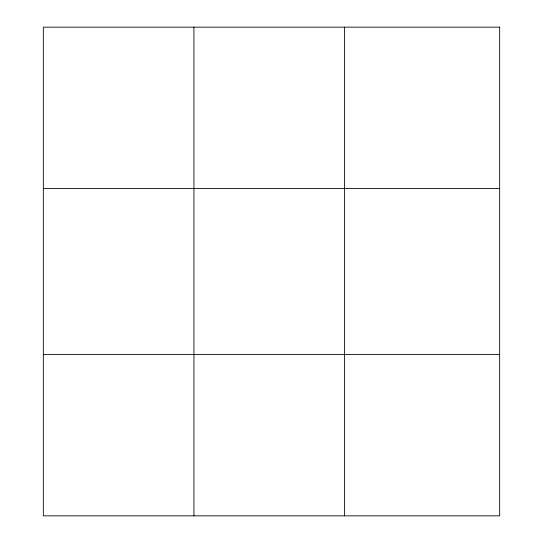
<?xml version="1.0" encoding="UTF-8"?>
<svg xmlns="http://www.w3.org/2000/svg" width="543" height="543" viewBox="0 0 543 543"><rect width="100%" height="100%" fill="white"/><g stroke="black" fill="none" stroke-linecap="round" stroke-linejoin="round"><path stroke-width="0.81" d="M193.926 27.15L193.926 515.85M344.513 27.15L344.513 515.85M43.331 188.421L499.669 188.421M43.331 354.579L499.669 354.579M499.669 27.15L499.669 515.85L43.331 515.85L43.331 27.15L499.669 27.15"/></g></svg>
